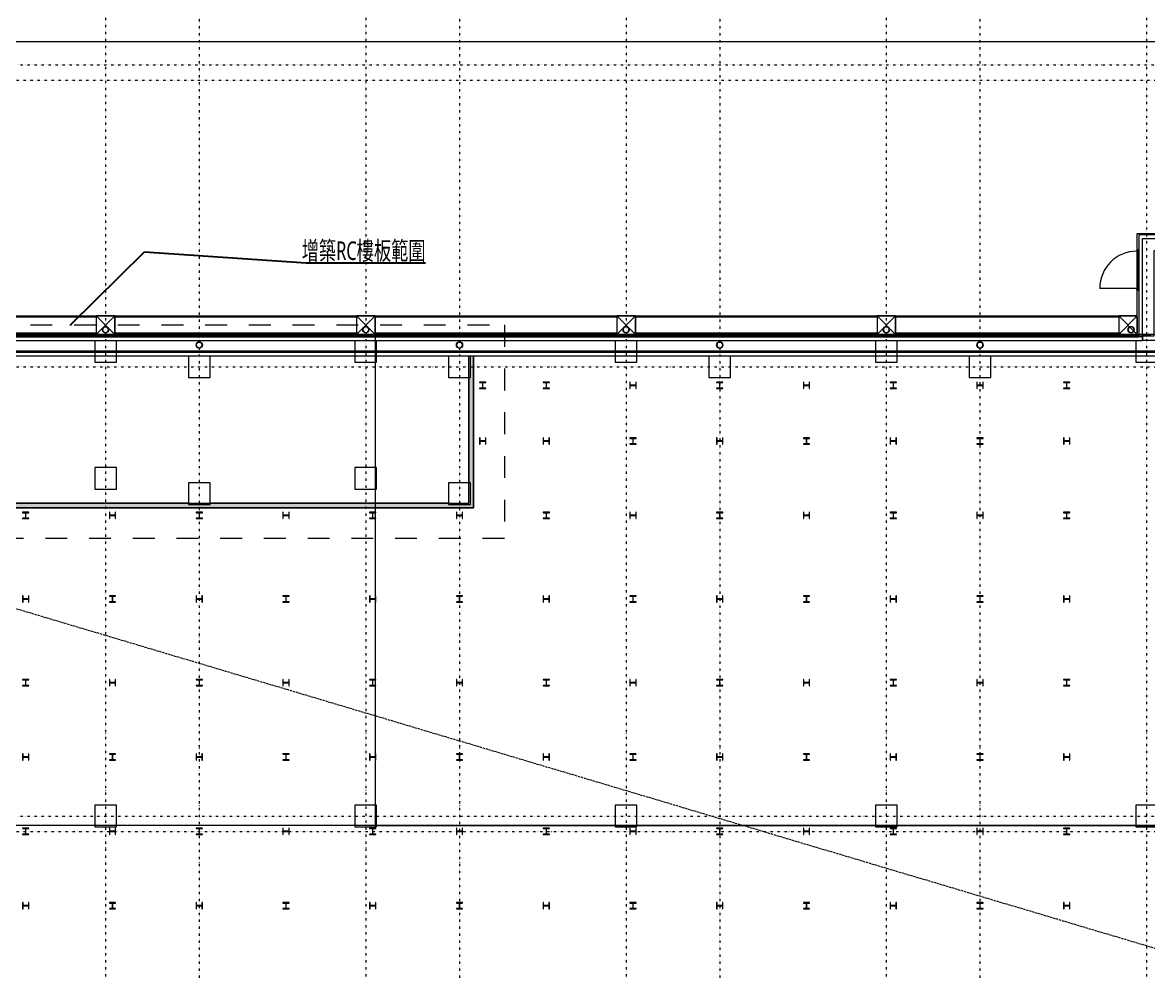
# Model space of a CAD drawing. Extents: x -168053 to 290600, y -560063 to 131745.
# Drawn here: x 29096 to 65438, y 70477 to 101111 of the extents above; entities that cross this region are included whole.
import ezdxf

# ---------------------------------------------------------------- set-up
doc = ezdxf.new("R2010")
doc.units = 0
doc.header["$LTSCALE"] = 250
for name, pattern in [('H12PL1$0$HIDDEN', [0.4, 0.3, -0.1]), ('H12PL1$0$JJP_三點線', [0.9, 0.3, -0.15, 0, -0.15, 0, -0.15, 0, -0.15]), ('H12PL25$0$JJP_三點線', [0.9, 0.3, -0.15, 0, -0.15, 0, -0.15, 0, -0.15]), ('H12PL25$0$TAI_虛線', [5.644, 2.822, -2.822])]:
    doc.linetypes.add(name, pattern=pattern)
for name, color, linetype in [('H12PL1$0$A-OBJE-2D', 252, 'Continuous'), ('H12PL1$0$A-OBJE-MEP', 252, 'Continuous'), ('H12PL1$0$A-WALL-EX', 252, 'Continuous'), ('H12PL1$0$A-WALL-IN', 252, 'Continuous'), ('H12PL1$0$L10_14_DRAN', 252, 'Continuous'), ('H12PL1$0$L10_14_KABE1', 252, 'Continuous'), ('H12PL1$0$L10_14_KABE3', 252, 'Continuous'), ('H12PL1$0$L10_14_SIAGE1', 252, 'Continuous'), ('H12PL1$0$L10_14_SITE', 252, 'Continuous'), ('H12PL1$0$L10_14_SUGATA3', 252, 'Continuous'), ('H12PL1$0$L10_14_TATEGU1', 252, 'Continuous'), ('H12PL1$0$L10_14_TATEGU3', 252, 'Continuous'), ('H12PL1$0$S-COL', 252, 'Continuous'), ('H12PL1$0$S-FNDN', 252, 'Continuous'), ('H12PL1$0$S-GRID', 252, 'Continuous'), ('H12PL1$0$S-SLAB-SHOW', 252, 'Continuous'), ('H12PL25$0$A-OBJE-MEP', 252, 'Continuous'), ('H12PL25$0$A-TEXT-修改說明.200K', 252, 'Continuous'), ('H12PL25$0$A-WALL-EX', 252, 'Continuous'), ('H12PL25$0$A-WALL-IN', 252, 'Continuous'), ('H12PL25$0$Hattch', 252, 'Continuous'), ('H12PL25$0$S-COL', 252, 'Continuous'), ('H12PL25$0$S-GRID', 252, 'Continuous')]:
    doc.layers.add(name, color=color, linetype=linetype)
doc.styles.add('H12PL25$0$dim-txt', font='isocp.shx', dxfattribs={"width": 0.7, "bigfont": 'chineset.shx'})
doc.styles.add('H12PL25$0$Standard', font='', dxfattribs={"width": 0.8})
doc.styles.get('H12PL25$0$Standard').set_extended_font_data('Microsoft JhengHei')
doc.dimstyles.new('H12PL25$0$ARCH-dim-200MM', dxfattribs={"dimscale": 200, "dimtxt": 0.3, "dimasz": 0.1, "dimexe": 0.1, "dimexo": 0.1, "dimgap": 0.05, "dimtad": 1, "dimdec": 0, "dimlfac": 10, "dimrnd": 0.5, "dimdsep": 46, "dimtxsty": 'H12PL25$0$dim-txt', "dimblk": 'H12PL25$0$_Dot', "dimcen": 2, "dimclrd": 256, "dimclre": 256, "dimclrt": 256, "dimadec": 0, "dimazin": 0, "dimtfac": 1, "dimtix": 1, "dimtmove": 2, "dimatfit": 3, "dimldrblk": 'H12PL25$0$_OBLIQUE', "dimfxl": 1, "dimtvp": 1, "dimtolj": 1, "dimarcsym": 0})

# ---------------------------------------------------------------- blocks, each defined once
blk = doc.blocks.new('H12PL25$0$_Dot')
blk = doc.blocks.new('H12PL25$0$_OBLIQUE')
at = {"color": 0, "linetype": 'ByBlock', "lineweight": -2}
blk.add_line((-0.5, -0.5), (0.5, 0.5), dxfattribs=at)
blk = doc.blocks.new('H12PL1')
at = {"layer": 'H12PL1$0$A-OBJE-2D', "linetype": 'H12PL1$0$HIDDEN', "lineweight": 0}
blk.add_line((17650, 85950), (243150, 18700), dxfattribs=at)
at = {"layer": 'H12PL1$0$A-OBJE-MEP', "lineweight": 0, "flags": 128}
for points in [[(34895, 90700, 1), (34705, 90700, 1)], [(43295, 90700, 1), (43105, 90700, 1)], [(51695, 90700, 1), (51505, 90700, 1)], [(60095, 90700, 1), (59905, 90700, 1)], [(67995, 90700, 1), (67805, 90700, 1)]]:
    blk.add_lwpolyline(points, format="xyb", close=True, dxfattribs=at)
at = {"layer": 'H12PL1$0$A-OBJE-MEP', "lineweight": 0}
for centre in [(34800, 90700), (43200, 90700), (51600, 90700), (60000, 90700), (67900, 90700)]:
    blk.add_circle(centre, 100, dxfattribs=at)
at = {"layer": 'H12PL1$0$A-WALL-EX', "lineweight": 0}
for p, q in [((18000, 90465), (68150, 90465)), ((68270, 90465), (68150, 90465)), ((68270, 90465), (68150, 90465)), ((68150, 90350), (68270, 90350)), ((68150, 90350), (68270, 90350)), ((68270, 90350), (68270, 90465))]:
    blk.add_line(p, q, dxfattribs=at)
at = {"layer": 'H12PL1$0$A-WALL-EX', "lineweight": 0, "flags": 128}
for points in [[(68150, 93760), (68150, 93640)], [(77050, 93760), (68150, 93760)], [(68150, 93640), (68150, 90465)], [(68270, 90350), (68270, 93640)], [(68270, 93640), (76930, 93640)], [(18000, 90500), (68150, 90500)], [(18000, 90500), (68150, 90500)], [(18000, 90500), (68150, 90500)], [(18000, 90500), (68150, 90500)], [(18000, 90500), (68150, 90500)], [(18000, 90500), (68150, 90500)], [(18000, 90500), (68150, 90500)], [(68150, 90500), (18000, 90500)], [(68150, 90500), (68150, 90465)], [(17965, 90350), (68150, 90350)], [(68150, 90350), (68270, 90350)]]:
    blk.add_lwpolyline(points, dxfattribs=at)
at = {"layer": 'H12PL1$0$A-WALL-IN', "lineweight": 0, "flags": 128}
for points in [[(68537.5, 90500), (68270, 90500)], [(68270, 90500), (68270, 90350)]]:
    blk.add_lwpolyline(points, dxfattribs=at)
at = {"layer": 'H12PL1$0$L10_14_DRAN', "lineweight": 0}
for centre in [(34800, 90700), (43200, 90700), (51600, 90700), (60000, 90700), (67900, 90700)]:
    blk.add_circle(centre, 100, dxfattribs=at)
at = {"layer": 'H12PL1$0$L10_14_KABE1', "lineweight": 0}
for p, q in [((68100, 93810), (77100, 93810)), ((68100, 93290), (68100, 93810)), ((68100, 93290), (68150, 93290)), ((68100, 91980), (68150, 91980)), ((68100, 90550), (68100, 91980)), ((68100, 90550), (18050, 90550))]:
    blk.add_line(p, q, dxfattribs=at)
at = {"layer": 'H12PL1$0$L10_14_KABE3', "lineweight": 0}
blk.add_line((68100, 90550), (68100, 90500), dxfattribs=at)
at = {"layer": 'H12PL1$0$L10_14_SIAGE1', "lineweight": 0}
for p, q in [((68100, 93290), (68100, 93275)), ((68100, 91980), (68100, 91995))]:
    blk.add_line(p, q, dxfattribs=at)
at = {"layer": 'H12PL1$0$L10_14_SITE', "lineweight": 0}
blk.add_line((25250, 100000), (193700, 100000), dxfattribs=at)
at = {"layer": 'H12PL1$0$L10_14_SUGATA3', "lineweight": 0}
for p, q in [((18050, 91150), (68100, 91150)), ((34500, 91100), (26700, 91100)), ((34500, 91150), (35100, 90550)), ((34500, 90550), (35100, 91150)), ((35100, 91100), (35100, 90600)), ((42900, 91100), (35100, 91100)), ((42900, 91150), (43500, 90550)), ((42900, 90550), (43500, 91150)), ((43500, 91100), (43500, 90600)), ((51300, 91100), (43500, 91100)), ((51300, 91150), (51900, 90550)), ((51300, 90550), (51900, 91150)), ((51900, 91100), (51900, 90600)), ((59700, 91100), (51900, 91100)), ((59700, 91150), (60300, 90550)), ((59700, 90550), (60300, 91150)), ((67500, 91100), (60300, 91100)), ((60300, 91100), (60300, 90600)), ((67500, 91150), (68100, 90550)), ((67500, 90550), (68100, 91150)), ((68100, 91100), (68100, 90600)), ((26700, 90600), (34500, 90600)), ((35100, 90600), (42900, 90600)), ((43500, 90600), (51300, 90600)), ((51900, 90600), (59700, 90600)), ((60300, 90600), (67500, 90600))]:
    blk.add_line(p, q, dxfattribs=at)
at = {"layer": 'H12PL1$0$L10_14_SUGATA3', "lineweight": 0, "flags": 128}
for points in [[(34500, 90550), (35100, 90550), (35100, 91150), (34500, 91150)], [(42900, 90550), (43500, 90550), (43500, 91150), (42900, 91150)], [(51300, 90550), (51900, 90550), (51900, 91150), (51300, 91150)], [(59700, 90550), (60300, 90550), (60300, 91150), (59700, 91150)], [(67500, 90550), (68100, 90550), (68100, 91150), (67500, 91150)]]:
    blk.add_lwpolyline(points, close=True, dxfattribs=at)
at = {"layer": 'H12PL1$0$L10_14_TATEGU1', "lineweight": 0, "flags": 128}
for points in [[(68110, 93275), (68090, 93275), (68090, 93250), (68135, 93250), (68135, 93235), (68150, 93235)], [(68110, 91995), (68090, 91995), (68090, 92020), (68135, 92020), (68135, 92035), (68150, 92035)]]:
    blk.add_lwpolyline(points, dxfattribs=at)
at = {"layer": 'H12PL1$0$L10_14_TATEGU3', "lineweight": 0}
for p, q in [((68150, 92635), (68113, 92635)), ((68090, 92035), (66890, 92035))]:
    blk.add_line(p, q, dxfattribs=at)
at = {"layer": 'H12PL1$0$L10_14_TATEGU3', "lineweight": 0, "flags": 128}
blk.add_lwpolyline([(68090, 93245), (68090, 92025), (68130, 92025), (68130, 93245)], close=True, dxfattribs=at)
at = {"layer": 'H12PL1$0$L10_14_TATEGU3', "lineweight": 0}
blk.add_arc((68090, 92035), 1200, 90, 180, dxfattribs=at)
at = {"layer": 'H12PL1$0$S-COL', "lineweight": 0, "flags": 128}
for points in [[(34450, 90350), (34450, 89650), (35150, 89650), (35150, 90350)], [(42850, 90350), (42850, 89650), (43550, 89650), (43550, 90350)], [(51250, 90350), (51250, 89650), (51950, 89650), (51950, 90350)], [(59650, 90350), (59650, 89650), (60350, 89650), (60350, 90350)], [(68050, 90350), (68050, 89650), (68750, 89650), (68750, 90350), (68270, 90350)]]:
    blk.add_lwpolyline(points, dxfattribs=at)
for points in [[(34450, 85550), (35150, 85550), (35150, 86250), (34450, 86250)], [(42850, 85550), (43550, 85550), (43550, 86250), (42850, 86250)], [(34450, 74650), (35150, 74650), (35150, 75350), (34450, 75350)], [(42850, 74650), (43550, 74650), (43550, 75350), (42850, 75350)], [(51250, 74650), (51950, 74650), (51950, 75350), (51250, 75350)], [(59650, 74650), (60350, 74650), (60350, 75350), (59650, 75350)], [(68050, 74650), (68750, 74650), (68750, 75350), (68050, 75350)]]:
    blk.add_lwpolyline(points, close=True, dxfattribs=at)
at = {"layer": 'H12PL1$0$S-FNDN', "lineweight": 0, "flags": 128}
for points in [[(119350, 90550), (43500, 90550), (43500, 74700), (93300, 74700), (93300, -550), (119350, -550), (119350, 45300), (110700, 45300), (110700, 50030), (119350, 50030)], [(43500, 74700), (18300, 74700), (18300, 15000), (18125, 15000), (18125, -550), (93300, -550), (93300, 74700)]]:
    blk.add_lwpolyline(points, close=True, dxfattribs=at)
at = {"layer": 'H12PL1$0$S-GRID', "linetype": 'H12PL1$0$JJP_三點線', "lineweight": 0}
for p, q in [((34800, 128250), (34800, -28000)), ((43200, 128250), (43200, -28000)), ((51600, 128250), (51600, -28000)), ((60000, 128250), (60000, -28000)), ((68400, 128250), (68400, -28000)), ((-29000, 99250), (289600, 99250)), ((-29000, 90000), (289600, 90000)), ((-29000, 75000), (289600, 75000))]:
    blk.add_line(p, q, dxfattribs=at)
at = {"layer": 'H12PL1$0$S-SLAB-SHOW', "lineweight": 0, "flags": 128}
blk.add_lwpolyline([(74060, 93259.5), (74060, 91980), (74160, 91980), (74160, 91780), (73800, 91780), (73800, 90500), (77050, 90500), (77050, 93760), (68150, 93760), (68150, 90500), (68650.5, 90500), (68650.5, 93259.5)], close=True, dxfattribs=at)
blk = doc.blocks.new('H12PL25')
at = {"layer": 'H12PL25$0$Hattch', "linetype": 'Continuous', "lineweight": 0}
blk.add_hatch(color=256, dxfattribs=at).paths.add_polyline_path([(17650, 85600), (43500, 85600), (43500, 90350), (43650, 90350), (43650, 85450), (17650, 85450)])
at = {"layer": 'H12PL25$0$A-OBJE-MEP', "lineweight": 0, "flags": 128}
for points in [[(34895, 90700, 1), (34705, 90700, 1)], [(43295, 90700, 1), (43105, 90700, 1)], [(51695, 90700, 1), (51505, 90700, 1)], [(60095, 90700, 1), (59905, 90700, 1)]]:
    blk.add_lwpolyline(points, format="xyb", close=True, dxfattribs=at)
at = {"layer": 'H12PL25$0$A-OBJE-MEP', "lineweight": 0}
for centre in [(34800, 90700), (43200, 90700), (51600, 90700), (60000, 90700)]:
    blk.add_circle(centre, 100, dxfattribs=at)
at = {"layer": 'H12PL25$0$A-TEXT-修改說明.200K', "linetype": 'H12PL25$0$TAI_虛線', "lineweight": 0}
blk.add_lwpolyline([(44650, 84450), (16650, 84450), (16650, 91350), (44650, 91350)], close=True, dxfattribs=at)
at = {"layer": 'H12PL25$0$A-WALL-EX', "lineweight": 0}
blk.add_line((18000, 90465), (68150, 90465), dxfattribs=at)
at = {"layer": 'H12PL25$0$A-WALL-EX', "lineweight": 0, "flags": 128}
for points in [[(18000, 90500), (68150, 90500)], [(18000, 90500), (68150, 90500)], [(18000, 90500), (68150, 90500)], [(68150, 90500), (18000, 90500)], [(17965, 90350), (68150, 90350)]]:
    blk.add_lwpolyline(points, dxfattribs=at)
at = {"layer": 'H12PL25$0$A-WALL-IN', "lineweight": 0, "flags": 128}
for points in [[(43500, 90350), (43650, 90350)], [(43650, 85600), (43650, 90350)], [(43500, 89650), (43500, 86250)], [(17650, 85450), (43650, 85450)], [(34450, 85600), (26750, 85600)], [(42850, 85600), (35150, 85600)], [(43650, 85450), (43650, 85600)]]:
    blk.add_lwpolyline(points, dxfattribs=at)
at = {"layer": 'H12PL25$0$Hattch', "lineweight": 0, "flags": 128}
blk.add_lwpolyline([(17650, 85600), (43500, 85600), (43500, 90350), (43650, 90350), (43650, 85450), (17650, 85450)], close=True, dxfattribs=at)
at = {"layer": 'H12PL25$0$S-COL', "lineweight": 0, "flags": 128}
for points in [[(34450, 90350), (34450, 89650), (35150, 89650), (35150, 90350)], [(42850, 90350), (42850, 89650), (43550, 89650), (43550, 90350)], [(51250, 90350), (51250, 89650), (51950, 89650), (51950, 90350)], [(59650, 90350), (59650, 89650), (60350, 89650), (60350, 90350)]]:
    blk.add_lwpolyline(points, dxfattribs=at)
for points in [[(44050, 89299.5), (44050, 89311.5), (43967, 89311.5, -0.41421356), (43954, 89324.5), (43954, 89474.5, -0.41421356), (43967, 89487.5), (44050, 89487.5), (44050, 89499.5), (43850, 89499.5), (43850, 89487.5), (43933, 89487.5, -0.41421356), (43946, 89474.5), (43946, 89324.5, -0.41421356), (43933, 89311.5), (43850, 89311.5), (43850, 89299.5)], [(46100, 89299.5), (46100, 89311.5), (46017, 89311.5, -0.41421356), (46004, 89324.5), (46004, 89474.5, -0.41421356), (46017, 89487.5), (46100, 89487.5), (46100, 89499.5), (45900, 89499.5), (45900, 89487.5), (45983, 89487.5, -0.41421356), (45996, 89474.5), (45996, 89324.5, -0.41421356), (45983, 89311.5), (45900, 89311.5), (45900, 89299.5)], [(48900, 89500), (48888, 89500), (48888, 89417, -0.41421356), (48875, 89404), (48725, 89404, -0.41421356), (48712, 89417), (48712, 89500), (48700, 89500), (48700, 89300), (48712, 89300), (48712, 89383, -0.41421356), (48725, 89396), (48875, 89396, -0.41421356), (48888, 89383), (48888, 89300), (48900, 89300)], [(51700, 89299.5), (51700, 89311.5), (51617, 89311.5, -0.41421356), (51604, 89324.5), (51604, 89474.5, -0.41421356), (51617, 89487.5), (51700, 89487.5), (51700, 89499.5), (51500, 89499.5), (51500, 89487.5), (51583, 89487.5, -0.41421356), (51596, 89474.5), (51596, 89324.5, -0.41421356), (51583, 89311.5), (51500, 89311.5), (51500, 89299.5)], [(54500, 89499.5), (54488, 89499.5), (54488, 89416.5, -0.41421356), (54475, 89403.5), (54325, 89403.5, -0.41421356), (54312, 89416.5), (54312, 89499.5), (54300, 89499.5), (54300, 89299.5), (54312, 89299.5), (54312, 89382.5, -0.41421356), (54325, 89395.5), (54475, 89395.5, -0.41421356), (54488, 89382.5), (54488, 89299.5), (54500, 89299.5)], [(57300, 89299.5), (57300, 89311.5), (57217, 89311.5, -0.41421356), (57204, 89324.5), (57204, 89474.5, -0.41421356), (57217, 89487.5), (57300, 89487.5), (57300, 89499.5), (57100, 89499.5), (57100, 89487.5), (57183, 89487.5, -0.41421356), (57196, 89474.5), (57196, 89324.5, -0.41421356), (57183, 89311.5), (57100, 89311.5), (57100, 89299.5)], [(60100, 89499.5), (60088, 89499.5), (60088, 89416.5, -0.41421356), (60075, 89403.5), (59925, 89403.5, -0.41421356), (59912, 89416.5), (59912, 89499.5), (59900, 89499.5), (59900, 89299.5), (59912, 89299.5), (59912, 89382.5, -0.41421356), (59925, 89395.5), (60075, 89395.5, -0.41421356), (60088, 89382.5), (60088, 89299.5), (60100, 89299.5)], [(62900, 89299.5), (62900, 89311.5), (62817, 89311.5, -0.41421356), (62804, 89324.5), (62804, 89474.5, -0.41421356), (62817, 89487.5), (62900, 89487.5), (62900, 89499.5), (62700, 89499.5), (62700, 89487.5), (62783, 89487.5, -0.41421356), (62796, 89474.5), (62796, 89324.5, -0.41421356), (62783, 89311.5), (62700, 89311.5), (62700, 89299.5)], [(44050, 87700), (44038, 87700), (44038, 87617, -0.41421356), (44025, 87604), (43875, 87604, -0.41421356), (43862, 87617), (43862, 87700), (43850, 87700), (43850, 87500), (43862, 87500), (43862, 87583, -0.41421356), (43875, 87596), (44025, 87596, -0.41421356), (44038, 87583), (44038, 87500), (44050, 87500)], [(46100, 87700), (46088, 87700), (46088, 87617, -0.41421356), (46075, 87604), (45925, 87604, -0.41421356), (45912, 87617), (45912, 87700), (45900, 87700), (45900, 87500), (45912, 87500), (45912, 87583, -0.41421356), (45925, 87596), (46075, 87596, -0.41421356), (46088, 87583), (46088, 87500), (46100, 87500)], [(48900, 87500), (48900, 87512), (48817, 87512, -0.41421356), (48804, 87525), (48804, 87675, -0.41421356), (48817, 87688), (48900, 87688), (48900, 87700), (48700, 87700), (48700, 87688), (48783, 87688, -0.41421356), (48796, 87675), (48796, 87525, -0.41421356), (48783, 87512), (48700, 87512), (48700, 87500)], [(51700, 87700), (51688, 87700), (51688, 87617, -0.41421356), (51675, 87604), (51525, 87604, -0.41421356), (51512, 87617), (51512, 87700), (51500, 87700), (51500, 87500), (51512, 87500), (51512, 87583, -0.41421356), (51525, 87596), (51675, 87596, -0.41421356), (51688, 87583), (51688, 87500), (51700, 87500)], [(54500, 87500), (54500, 87512), (54417, 87512, -0.41421356), (54404, 87525), (54404, 87675, -0.41421356), (54417, 87688), (54500, 87688), (54500, 87700), (54300, 87700), (54300, 87688), (54383, 87688, -0.41421356), (54396, 87675), (54396, 87525, -0.41421356), (54383, 87512), (54300, 87512), (54300, 87500)], [(57300, 87700), (57288, 87700), (57288, 87617, -0.41421356), (57275, 87604), (57125, 87604, -0.41421356), (57112, 87617), (57112, 87700), (57100, 87700), (57100, 87500), (57112, 87500), (57112, 87583, -0.41421356), (57125, 87596), (57275, 87596, -0.41421356), (57288, 87583), (57288, 87500), (57300, 87500)], [(60100, 87500), (60100, 87512), (60017, 87512, -0.41421356), (60004, 87525), (60004, 87675, -0.41421356), (60017, 87688), (60100, 87688), (60100, 87700), (59900, 87700), (59900, 87688), (59983, 87688, -0.41421356), (59996, 87675), (59996, 87525, -0.41421356), (59983, 87512), (59900, 87512), (59900, 87500)], [(62900, 87700), (62888, 87700), (62888, 87617, -0.41421356), (62875, 87604), (62725, 87604, -0.41421356), (62712, 87617), (62712, 87700), (62700, 87700), (62700, 87500), (62712, 87500), (62712, 87583, -0.41421356), (62725, 87596), (62875, 87596, -0.41421356), (62888, 87583), (62888, 87500), (62900, 87500)], [(29300, 85100), (29300, 85112), (29217, 85112, -0.41421356), (29204, 85125), (29204, 85275, -0.41421356), (29217, 85288), (29300, 85288), (29300, 85300), (29100, 85300), (29100, 85288), (29183, 85288, -0.41421356), (29196, 85275), (29196, 85125, -0.41421356), (29183, 85112), (29100, 85112), (29100, 85100)], [(32100, 85300), (32088, 85300), (32088, 85217, -0.41421356), (32075, 85204), (31925, 85204, -0.41421356), (31912, 85217), (31912, 85300), (31900, 85300), (31900, 85100), (31912, 85100), (31912, 85183, -0.41421356), (31925, 85196), (32075, 85196, -0.41421356), (32088, 85183), (32088, 85100), (32100, 85100)], [(34900, 85100), (34900, 85112), (34817, 85112, -0.41421356), (34804, 85125), (34804, 85275, -0.41421356), (34817, 85288), (34900, 85288), (34900, 85300), (34700, 85300), (34700, 85288), (34783, 85288, -0.41421356), (34796, 85275), (34796, 85125, -0.41421356), (34783, 85112), (34700, 85112), (34700, 85100)], [(37700, 85300), (37688, 85300), (37688, 85217, -0.41421356), (37675, 85204), (37525, 85204, -0.41421356), (37512, 85217), (37512, 85300), (37500, 85300), (37500, 85100), (37512, 85100), (37512, 85183, -0.41421356), (37525, 85196), (37675, 85196, -0.41421356), (37688, 85183), (37688, 85100), (37700, 85100)], [(40500, 85100), (40500, 85112), (40417, 85112, -0.41421356), (40404, 85125), (40404, 85275, -0.41421356), (40417, 85288), (40500, 85288), (40500, 85300), (40300, 85300), (40300, 85288), (40383, 85288, -0.41421356), (40396, 85275), (40396, 85125, -0.41421356), (40383, 85112), (40300, 85112), (40300, 85100)], [(43300, 85300), (43288, 85300), (43288, 85217, -0.41421356), (43275, 85204), (43125, 85204, -0.41421356), (43112, 85217), (43112, 85300), (43100, 85300), (43100, 85100), (43112, 85100), (43112, 85183, -0.41421356), (43125, 85196), (43275, 85196, -0.41421356), (43288, 85183), (43288, 85100), (43300, 85100)], [(46100, 85100), (46100, 85112), (46017, 85112, -0.41421356), (46004, 85125), (46004, 85275, -0.41421356), (46017, 85288), (46100, 85288), (46100, 85300), (45900, 85300), (45900, 85288), (45983, 85288, -0.41421356), (45996, 85275), (45996, 85125, -0.41421356), (45983, 85112), (45900, 85112), (45900, 85100)], [(48900, 85300), (48888, 85300), (48888, 85217, -0.41421356), (48875, 85204), (48725, 85204, -0.41421356), (48712, 85217), (48712, 85300), (48700, 85300), (48700, 85100), (48712, 85100), (48712, 85183, -0.41421356), (48725, 85196), (48875, 85196, -0.41421356), (48888, 85183), (48888, 85100), (48900, 85100)], [(51700, 85100), (51700, 85112), (51617, 85112, -0.41421356), (51604, 85125), (51604, 85275, -0.41421356), (51617, 85288), (51700, 85288), (51700, 85300), (51500, 85300), (51500, 85288), (51583, 85288, -0.41421356), (51596, 85275), (51596, 85125, -0.41421356), (51583, 85112), (51500, 85112), (51500, 85100)], [(54500, 85300), (54488, 85300), (54488, 85217, -0.41421356), (54475, 85204), (54325, 85204, -0.41421356), (54312, 85217), (54312, 85300), (54300, 85300), (54300, 85100), (54312, 85100), (54312, 85183, -0.41421356), (54325, 85196), (54475, 85196, -0.41421356), (54488, 85183), (54488, 85100), (54500, 85100)], [(57300, 85100), (57300, 85112), (57217, 85112, -0.41421356), (57204, 85125), (57204, 85275, -0.41421356), (57217, 85288), (57300, 85288), (57300, 85300), (57100, 85300), (57100, 85288), (57183, 85288, -0.41421356), (57196, 85275), (57196, 85125, -0.41421356), (57183, 85112), (57100, 85112), (57100, 85100)], [(60100, 85300), (60088, 85300), (60088, 85217, -0.41421356), (60075, 85204), (59925, 85204, -0.41421356), (59912, 85217), (59912, 85300), (59900, 85300), (59900, 85100), (59912, 85100), (59912, 85183, -0.41421356), (59925, 85196), (60075, 85196, -0.41421356), (60088, 85183), (60088, 85100), (60100, 85100)], [(62900, 85100), (62900, 85112), (62817, 85112, -0.41421356), (62804, 85125), (62804, 85275, -0.41421356), (62817, 85288), (62900, 85288), (62900, 85300), (62700, 85300), (62700, 85288), (62783, 85288, -0.41421356), (62796, 85275), (62796, 85125, -0.41421356), (62783, 85112), (62700, 85112), (62700, 85100)], [(29300, 82600), (29288, 82600), (29288, 82517, -0.41421356), (29275, 82504), (29125, 82504, -0.41421356), (29112, 82517), (29112, 82600), (29100, 82600), (29100, 82400), (29112, 82400), (29112, 82483, -0.41421356), (29125, 82496), (29275, 82496, -0.41421356), (29288, 82483), (29288, 82400), (29300, 82400)], [(32100, 82400), (32100, 82412), (32017, 82412, -0.41421356), (32004, 82425), (32004, 82575, -0.41421356), (32017, 82588), (32100, 82588), (32100, 82600), (31900, 82600), (31900, 82588), (31983, 82588, -0.41421356), (31996, 82575), (31996, 82425, -0.41421356), (31983, 82412), (31900, 82412), (31900, 82400)], [(34900, 82600), (34888, 82600), (34888, 82517, -0.41421356), (34875, 82504), (34725, 82504, -0.41421356), (34712, 82517), (34712, 82600), (34700, 82600), (34700, 82400), (34712, 82400), (34712, 82483, -0.41421356), (34725, 82496), (34875, 82496, -0.41421356), (34888, 82483), (34888, 82400), (34900, 82400)], [(37700, 82400), (37700, 82412), (37617, 82412, -0.41421356), (37604, 82425), (37604, 82575, -0.41421356), (37617, 82588), (37700, 82588), (37700, 82600), (37500, 82600), (37500, 82588), (37583, 82588, -0.41421356), (37596, 82575), (37596, 82425, -0.41421356), (37583, 82412), (37500, 82412), (37500, 82400)], [(40500, 82600), (40488, 82600), (40488, 82517, -0.41421356), (40475, 82504), (40325, 82504, -0.41421356), (40312, 82517), (40312, 82600), (40300, 82600), (40300, 82400), (40312, 82400), (40312, 82483, -0.41421356), (40325, 82496), (40475, 82496, -0.41421356), (40488, 82483), (40488, 82400), (40500, 82400)], [(43300, 82400), (43300, 82412), (43217, 82412, -0.41421356), (43204, 82425), (43204, 82575, -0.41421356), (43217, 82588), (43300, 82588), (43300, 82600), (43100, 82600), (43100, 82588), (43183, 82588, -0.41421356), (43196, 82575), (43196, 82425, -0.41421356), (43183, 82412), (43100, 82412), (43100, 82400)], [(46100, 82600), (46088, 82600), (46088, 82517, -0.41421356), (46075, 82504), (45925, 82504, -0.41421356), (45912, 82517), (45912, 82600), (45900, 82600), (45900, 82400), (45912, 82400), (45912, 82483, -0.41421356), (45925, 82496), (46075, 82496, -0.41421356), (46088, 82483), (46088, 82400), (46100, 82400)], [(48900, 82400), (48900, 82412), (48817, 82412, -0.41421356), (48804, 82425), (48804, 82575, -0.41421356), (48817, 82588), (48900, 82588), (48900, 82600), (48700, 82600), (48700, 82588), (48783, 82588, -0.41421356), (48796, 82575), (48796, 82425, -0.41421356), (48783, 82412), (48700, 82412), (48700, 82400)], [(51700, 82600), (51688, 82600), (51688, 82517, -0.41421356), (51675, 82504), (51525, 82504, -0.41421356), (51512, 82517), (51512, 82600), (51500, 82600), (51500, 82400), (51512, 82400), (51512, 82483, -0.41421356), (51525, 82496), (51675, 82496, -0.41421356), (51688, 82483), (51688, 82400), (51700, 82400)], [(54500, 82400), (54500, 82412), (54417, 82412, -0.41421356), (54404, 82425), (54404, 82575, -0.41421356), (54417, 82588), (54500, 82588), (54500, 82600), (54300, 82600), (54300, 82588), (54383, 82588, -0.41421356), (54396, 82575), (54396, 82425, -0.41421356), (54383, 82412), (54300, 82412), (54300, 82400)], [(57300, 82600), (57288, 82600), (57288, 82517, -0.41421356), (57275, 82504), (57125, 82504, -0.41421356), (57112, 82517), (57112, 82600), (57100, 82600), (57100, 82400), (57112, 82400), (57112, 82483, -0.41421356), (57125, 82496), (57275, 82496, -0.41421356), (57288, 82483), (57288, 82400), (57300, 82400)], [(60100, 82400), (60100, 82412), (60017, 82412, -0.41421356), (60004, 82425), (60004, 82575, -0.41421356), (60017, 82588), (60100, 82588), (60100, 82600), (59900, 82600), (59900, 82588), (59983, 82588, -0.41421356), (59996, 82575), (59996, 82425, -0.41421356), (59983, 82412), (59900, 82412), (59900, 82400)], [(62900, 82600), (62888, 82600), (62888, 82517, -0.41421356), (62875, 82504), (62725, 82504, -0.41421356), (62712, 82517), (62712, 82600), (62700, 82600), (62700, 82400), (62712, 82400), (62712, 82483, -0.41421356), (62725, 82496), (62875, 82496, -0.41421356), (62888, 82483), (62888, 82400), (62900, 82400)], [(29300, 79700), (29300, 79712), (29217, 79712, -0.41421356), (29204, 79725), (29204, 79875, -0.41421356), (29217, 79888), (29300, 79888), (29300, 79900), (29100, 79900), (29100, 79888), (29183, 79888, -0.41421356), (29196, 79875), (29196, 79725, -0.41421356), (29183, 79712), (29100, 79712), (29100, 79700)], [(32100, 79900), (32088, 79900), (32088, 79817, -0.41421356), (32075, 79804), (31925, 79804, -0.41421356), (31912, 79817), (31912, 79900), (31900, 79900), (31900, 79700), (31912, 79700), (31912, 79783, -0.41421356), (31925, 79796), (32075, 79796, -0.41421356), (32088, 79783), (32088, 79700), (32100, 79700)], [(34900, 79700), (34900, 79712), (34817, 79712, -0.41421356), (34804, 79725), (34804, 79875, -0.41421356), (34817, 79888), (34900, 79888), (34900, 79900), (34700, 79900), (34700, 79888), (34783, 79888, -0.41421356), (34796, 79875), (34796, 79725, -0.41421356), (34783, 79712), (34700, 79712), (34700, 79700)], [(37700, 79900), (37688, 79900), (37688, 79817, -0.41421356), (37675, 79804), (37525, 79804, -0.41421356), (37512, 79817), (37512, 79900), (37500, 79900), (37500, 79700), (37512, 79700), (37512, 79783, -0.41421356), (37525, 79796), (37675, 79796, -0.41421356), (37688, 79783), (37688, 79700), (37700, 79700)], [(40500, 79700), (40500, 79712), (40417, 79712, -0.41421356), (40404, 79725), (40404, 79875, -0.41421356), (40417, 79888), (40500, 79888), (40500, 79900), (40300, 79900), (40300, 79888), (40383, 79888, -0.41421356), (40396, 79875), (40396, 79725, -0.41421356), (40383, 79712), (40300, 79712), (40300, 79700)], [(43300, 79900), (43288, 79900), (43288, 79817, -0.41421356), (43275, 79804), (43125, 79804, -0.41421356), (43112, 79817), (43112, 79900), (43100, 79900), (43100, 79700), (43112, 79700), (43112, 79783, -0.41421356), (43125, 79796), (43275, 79796, -0.41421356), (43288, 79783), (43288, 79700), (43300, 79700)], [(46100, 79700), (46100, 79712), (46017, 79712, -0.41421356), (46004, 79725), (46004, 79875, -0.41421356), (46017, 79888), (46100, 79888), (46100, 79900), (45900, 79900), (45900, 79888), (45983, 79888, -0.41421356), (45996, 79875), (45996, 79725, -0.41421356), (45983, 79712), (45900, 79712), (45900, 79700)], [(48900, 79900), (48888, 79900), (48888, 79817, -0.41421356), (48875, 79804), (48725, 79804, -0.41421356), (48712, 79817), (48712, 79900), (48700, 79900), (48700, 79700), (48712, 79700), (48712, 79783, -0.41421356), (48725, 79796), (48875, 79796, -0.41421356), (48888, 79783), (48888, 79700), (48900, 79700)], [(51700, 79700), (51700, 79712), (51617, 79712, -0.41421356), (51604, 79725), (51604, 79875, -0.41421356), (51617, 79888), (51700, 79888), (51700, 79900), (51500, 79900), (51500, 79888), (51583, 79888, -0.41421356), (51596, 79875), (51596, 79725, -0.41421356), (51583, 79712), (51500, 79712), (51500, 79700)], [(54500, 79900), (54488, 79900), (54488, 79817, -0.41421356), (54475, 79804), (54325, 79804, -0.41421356), (54312, 79817), (54312, 79900), (54300, 79900), (54300, 79700), (54312, 79700), (54312, 79783, -0.41421356), (54325, 79796), (54475, 79796, -0.41421356), (54488, 79783), (54488, 79700), (54500, 79700)], [(57300, 79700), (57300, 79712), (57217, 79712, -0.41421356), (57204, 79725), (57204, 79875, -0.41421356), (57217, 79888), (57300, 79888), (57300, 79900), (57100, 79900), (57100, 79888), (57183, 79888, -0.41421356), (57196, 79875), (57196, 79725, -0.41421356), (57183, 79712), (57100, 79712), (57100, 79700)], [(60100, 79900), (60088, 79900), (60088, 79817, -0.41421356), (60075, 79804), (59925, 79804, -0.41421356), (59912, 79817), (59912, 79900), (59900, 79900), (59900, 79700), (59912, 79700), (59912, 79783, -0.41421356), (59925, 79796), (60075, 79796, -0.41421356), (60088, 79783), (60088, 79700), (60100, 79700)], [(62900, 79700), (62900, 79712), (62817, 79712, -0.41421356), (62804, 79725), (62804, 79875, -0.41421356), (62817, 79888), (62900, 79888), (62900, 79900), (62700, 79900), (62700, 79888), (62783, 79888, -0.41421356), (62796, 79875), (62796, 79725, -0.41421356), (62783, 79712), (62700, 79712), (62700, 79700)], [(29300, 77500), (29288, 77500), (29288, 77417, -0.41421356), (29275, 77404), (29125, 77404, -0.41421356), (29112, 77417), (29112, 77500), (29100, 77500), (29100, 77300), (29112, 77300), (29112, 77383, -0.41421356), (29125, 77396), (29275, 77396, -0.41421356), (29288, 77383), (29288, 77300), (29300, 77300)], [(32100, 77300), (32100, 77312), (32017, 77312, -0.41421356), (32004, 77325), (32004, 77475, -0.41421356), (32017, 77488), (32100, 77488), (32100, 77500), (31900, 77500), (31900, 77488), (31983, 77488, -0.41421356), (31996, 77475), (31996, 77325, -0.41421356), (31983, 77312), (31900, 77312), (31900, 77300)], [(34900, 77500), (34888, 77500), (34888, 77417, -0.41421356), (34875, 77404), (34725, 77404, -0.41421356), (34712, 77417), (34712, 77500), (34700, 77500), (34700, 77300), (34712, 77300), (34712, 77383, -0.41421356), (34725, 77396), (34875, 77396, -0.41421356), (34888, 77383), (34888, 77300), (34900, 77300)], [(37700, 77300), (37700, 77312), (37617, 77312, -0.41421356), (37604, 77325), (37604, 77475, -0.41421356), (37617, 77488), (37700, 77488), (37700, 77500), (37500, 77500), (37500, 77488), (37583, 77488, -0.41421356), (37596, 77475), (37596, 77325, -0.41421356), (37583, 77312), (37500, 77312), (37500, 77300)], [(40500, 77500), (40488, 77500), (40488, 77417, -0.41421356), (40475, 77404), (40325, 77404, -0.41421356), (40312, 77417), (40312, 77500), (40300, 77500), (40300, 77300), (40312, 77300), (40312, 77383, -0.41421356), (40325, 77396), (40475, 77396, -0.41421356), (40488, 77383), (40488, 77300), (40500, 77300)], [(43300, 77300), (43300, 77312), (43217, 77312, -0.41421356), (43204, 77325), (43204, 77475, -0.41421356), (43217, 77488), (43300, 77488), (43300, 77500), (43100, 77500), (43100, 77488), (43183, 77488, -0.41421356), (43196, 77475), (43196, 77325, -0.41421356), (43183, 77312), (43100, 77312), (43100, 77300)], [(46100, 77500), (46088, 77500), (46088, 77417, -0.41421356), (46075, 77404), (45925, 77404, -0.41421356), (45912, 77417), (45912, 77500), (45900, 77500), (45900, 77300), (45912, 77300), (45912, 77383, -0.41421356), (45925, 77396), (46075, 77396, -0.41421356), (46088, 77383), (46088, 77300), (46100, 77300)], [(48900, 77300), (48900, 77312), (48817, 77312, -0.41421356), (48804, 77325), (48804, 77475, -0.41421356), (48817, 77488), (48900, 77488), (48900, 77500), (48700, 77500), (48700, 77488), (48783, 77488, -0.41421356), (48796, 77475), (48796, 77325, -0.41421356), (48783, 77312), (48700, 77312), (48700, 77300)], [(51700, 77500), (51688, 77500), (51688, 77417, -0.41421356), (51675, 77404), (51525, 77404, -0.41421356), (51512, 77417), (51512, 77500), (51500, 77500), (51500, 77300), (51512, 77300), (51512, 77383, -0.41421356), (51525, 77396), (51675, 77396, -0.41421356), (51688, 77383), (51688, 77300), (51700, 77300)], [(54500, 77300), (54500, 77312), (54417, 77312, -0.41421356), (54404, 77325), (54404, 77475, -0.41421356), (54417, 77488), (54500, 77488), (54500, 77500), (54300, 77500), (54300, 77488), (54383, 77488, -0.41421356), (54396, 77475), (54396, 77325, -0.41421356), (54383, 77312), (54300, 77312), (54300, 77300)], [(57300, 77500), (57288, 77500), (57288, 77417, -0.41421356), (57275, 77404), (57125, 77404, -0.41421356), (57112, 77417), (57112, 77500), (57100, 77500), (57100, 77300), (57112, 77300), (57112, 77383, -0.41421356), (57125, 77396), (57275, 77396, -0.41421356), (57288, 77383), (57288, 77300), (57300, 77300)], [(60100, 77300), (60100, 77312), (60017, 77312, -0.41421356), (60004, 77325), (60004, 77475, -0.41421356), (60017, 77488), (60100, 77488), (60100, 77500), (59900, 77500), (59900, 77488), (59983, 77488, -0.41421356), (59996, 77475), (59996, 77325, -0.41421356), (59983, 77312), (59900, 77312), (59900, 77300)], [(62900, 77500), (62888, 77500), (62888, 77417, -0.41421356), (62875, 77404), (62725, 77404, -0.41421356), (62712, 77417), (62712, 77500), (62700, 77500), (62700, 77300), (62712, 77300), (62712, 77383, -0.41421356), (62725, 77396), (62875, 77396, -0.41421356), (62888, 77383), (62888, 77300), (62900, 77300)], [(29300, 74900), (29300, 74912), (29217, 74912, -0.41421356), (29204, 74925), (29204, 75075, -0.41421356), (29217, 75088), (29300, 75088), (29300, 75100), (29100, 75100), (29100, 75088), (29183, 75088, -0.41421356), (29196, 75075), (29196, 74925, -0.41421356), (29183, 74912), (29100, 74912), (29100, 74900)], [(32100, 75100), (32088, 75100), (32088, 75017, -0.41421356), (32075, 75004), (31925, 75004, -0.41421356), (31912, 75017), (31912, 75100), (31900, 75100), (31900, 74900), (31912, 74900), (31912, 74983, -0.41421356), (31925, 74996), (32075, 74996, -0.41421356), (32088, 74983), (32088, 74900), (32100, 74900)], [(34900, 74900), (34900, 74912), (34817, 74912, -0.41421356), (34804, 74925), (34804, 75075, -0.41421356), (34817, 75088), (34900, 75088), (34900, 75100), (34700, 75100), (34700, 75088), (34783, 75088, -0.41421356), (34796, 75075), (34796, 74925, -0.41421356), (34783, 74912), (34700, 74912), (34700, 74900)], [(37700, 75100), (37688, 75100), (37688, 75017, -0.41421356), (37675, 75004), (37525, 75004, -0.41421356), (37512, 75017), (37512, 75100), (37500, 75100), (37500, 74900), (37512, 74900), (37512, 74983, -0.41421356), (37525, 74996), (37675, 74996, -0.41421356), (37688, 74983), (37688, 74900), (37700, 74900)], [(40500, 74900), (40500, 74912), (40417, 74912, -0.41421356), (40404, 74925), (40404, 75075, -0.41421356), (40417, 75088), (40500, 75088), (40500, 75100), (40300, 75100), (40300, 75088), (40383, 75088, -0.41421356), (40396, 75075), (40396, 74925, -0.41421356), (40383, 74912), (40300, 74912), (40300, 74900)], [(43300, 75100), (43288, 75100), (43288, 75017, -0.41421356), (43275, 75004), (43125, 75004, -0.41421356), (43112, 75017), (43112, 75100), (43100, 75100), (43100, 74900), (43112, 74900), (43112, 74983, -0.41421356), (43125, 74996), (43275, 74996, -0.41421356), (43288, 74983), (43288, 74900), (43300, 74900)], [(46100, 74900), (46100, 74912), (46017, 74912, -0.41421356), (46004, 74925), (46004, 75075, -0.41421356), (46017, 75088), (46100, 75088), (46100, 75100), (45900, 75100), (45900, 75088), (45983, 75088, -0.41421356), (45996, 75075), (45996, 74925, -0.41421356), (45983, 74912), (45900, 74912), (45900, 74900)], [(48900, 75100), (48888, 75100), (48888, 75017, -0.41421356), (48875, 75004), (48725, 75004, -0.41421356), (48712, 75017), (48712, 75100), (48700, 75100), (48700, 74900), (48712, 74900), (48712, 74983, -0.41421356), (48725, 74996), (48875, 74996, -0.41421356), (48888, 74983), (48888, 74900), (48900, 74900)], [(51700, 74900), (51700, 74912), (51617, 74912, -0.41421356), (51604, 74925), (51604, 75075, -0.41421356), (51617, 75088), (51700, 75088), (51700, 75100), (51500, 75100), (51500, 75088), (51583, 75088, -0.41421356), (51596, 75075), (51596, 74925, -0.41421356), (51583, 74912), (51500, 74912), (51500, 74900)], [(54500, 75100), (54488, 75100), (54488, 75017, -0.41421356), (54475, 75004), (54325, 75004, -0.41421356), (54312, 75017), (54312, 75100), (54300, 75100), (54300, 74900), (54312, 74900), (54312, 74983, -0.41421356), (54325, 74996), (54475, 74996, -0.41421356), (54488, 74983), (54488, 74900), (54500, 74900)], [(57300, 74900), (57300, 74912), (57217, 74912, -0.41421356), (57204, 74925), (57204, 75075, -0.41421356), (57217, 75088), (57300, 75088), (57300, 75100), (57100, 75100), (57100, 75088), (57183, 75088, -0.41421356), (57196, 75075), (57196, 74925, -0.41421356), (57183, 74912), (57100, 74912), (57100, 74900)], [(60100, 75100), (60088, 75100), (60088, 75017, -0.41421356), (60075, 75004), (59925, 75004, -0.41421356), (59912, 75017), (59912, 75100), (59900, 75100), (59900, 74900), (59912, 74900), (59912, 74983, -0.41421356), (59925, 74996), (60075, 74996, -0.41421356), (60088, 74983), (60088, 74900), (60100, 74900)], [(62900, 74900), (62900, 74912), (62817, 74912, -0.41421356), (62804, 74925), (62804, 75075, -0.41421356), (62817, 75088), (62900, 75088), (62900, 75100), (62700, 75100), (62700, 75088), (62783, 75088, -0.41421356), (62796, 75075), (62796, 74925, -0.41421356), (62783, 74912), (62700, 74912), (62700, 74900)], [(29300, 72700), (29288, 72700), (29288, 72617, -0.41421356), (29275, 72604), (29125, 72604, -0.41421356), (29112, 72617), (29112, 72700), (29100, 72700), (29100, 72500), (29112, 72500), (29112, 72583, -0.41421356), (29125, 72596), (29275, 72596, -0.41421356), (29288, 72583), (29288, 72500), (29300, 72500)], [(32100, 72500), (32100, 72512), (32017, 72512, -0.41421356), (32004, 72525), (32004, 72675, -0.41421356), (32017, 72688), (32100, 72688), (32100, 72700), (31900, 72700), (31900, 72688), (31983, 72688, -0.41421356), (31996, 72675), (31996, 72525, -0.41421356), (31983, 72512), (31900, 72512), (31900, 72500)], [(34900, 72700), (34888, 72700), (34888, 72617, -0.41421356), (34875, 72604), (34725, 72604, -0.41421356), (34712, 72617), (34712, 72700), (34700, 72700), (34700, 72500), (34712, 72500), (34712, 72583, -0.41421356), (34725, 72596), (34875, 72596, -0.41421356), (34888, 72583), (34888, 72500), (34900, 72500)], [(37700, 72500), (37700, 72512), (37617, 72512, -0.41421356), (37604, 72525), (37604, 72675, -0.41421356), (37617, 72688), (37700, 72688), (37700, 72700), (37500, 72700), (37500, 72688), (37583, 72688, -0.41421356), (37596, 72675), (37596, 72525, -0.41421356), (37583, 72512), (37500, 72512), (37500, 72500)], [(40500, 72700), (40488, 72700), (40488, 72617, -0.41421356), (40475, 72604), (40325, 72604, -0.41421356), (40312, 72617), (40312, 72700), (40300, 72700), (40300, 72500), (40312, 72500), (40312, 72583, -0.41421356), (40325, 72596), (40475, 72596, -0.41421356), (40488, 72583), (40488, 72500), (40500, 72500)], [(43300, 72500), (43300, 72512), (43217, 72512, -0.41421356), (43204, 72525), (43204, 72675, -0.41421356), (43217, 72688), (43300, 72688), (43300, 72700), (43100, 72700), (43100, 72688), (43183, 72688, -0.41421356), (43196, 72675), (43196, 72525, -0.41421356), (43183, 72512), (43100, 72512), (43100, 72500)], [(46100, 72700), (46088, 72700), (46088, 72617, -0.41421356), (46075, 72604), (45925, 72604, -0.41421356), (45912, 72617), (45912, 72700), (45900, 72700), (45900, 72500), (45912, 72500), (45912, 72583, -0.41421356), (45925, 72596), (46075, 72596, -0.41421356), (46088, 72583), (46088, 72500), (46100, 72500)], [(48900, 72500), (48900, 72512), (48817, 72512, -0.41421356), (48804, 72525), (48804, 72675, -0.41421356), (48817, 72688), (48900, 72688), (48900, 72700), (48700, 72700), (48700, 72688), (48783, 72688, -0.41421356), (48796, 72675), (48796, 72525, -0.41421356), (48783, 72512), (48700, 72512), (48700, 72500)], [(51700, 72700), (51688, 72700), (51688, 72617, -0.41421356), (51675, 72604), (51525, 72604, -0.41421356), (51512, 72617), (51512, 72700), (51500, 72700), (51500, 72500), (51512, 72500), (51512, 72583, -0.41421356), (51525, 72596), (51675, 72596, -0.41421356), (51688, 72583), (51688, 72500), (51700, 72500)], [(54500, 72500), (54500, 72512), (54417, 72512, -0.41421356), (54404, 72525), (54404, 72675, -0.41421356), (54417, 72688), (54500, 72688), (54500, 72700), (54300, 72700), (54300, 72688), (54383, 72688, -0.41421356), (54396, 72675), (54396, 72525, -0.41421356), (54383, 72512), (54300, 72512), (54300, 72500)], [(57300, 72700), (57288, 72700), (57288, 72617, -0.41421356), (57275, 72604), (57125, 72604, -0.41421356), (57112, 72617), (57112, 72700), (57100, 72700), (57100, 72500), (57112, 72500), (57112, 72583, -0.41421356), (57125, 72596), (57275, 72596, -0.41421356), (57288, 72583), (57288, 72500), (57300, 72500)], [(60100, 72500), (60100, 72512), (60017, 72512, -0.41421356), (60004, 72525), (60004, 72675, -0.41421356), (60017, 72688), (60100, 72688), (60100, 72700), (59900, 72700), (59900, 72688), (59983, 72688, -0.41421356), (59996, 72675), (59996, 72525, -0.41421356), (59983, 72512), (59900, 72512), (59900, 72500)], [(62900, 72700), (62888, 72700), (62888, 72617, -0.41421356), (62875, 72604), (62725, 72604, -0.41421356), (62712, 72617), (62712, 72700), (62700, 72700), (62700, 72500), (62712, 72500), (62712, 72583, -0.41421356), (62725, 72596), (62875, 72596, -0.41421356), (62888, 72583), (62888, 72500), (62900, 72500)]]:
    blk.add_lwpolyline(points, format="xyb", close=True, dxfattribs=at)
for points in [[(34450, 85550), (35150, 85550), (35150, 86250), (34450, 86250)], [(42850, 85550), (43550, 85550), (43550, 86250), (42850, 86250)]]:
    blk.add_lwpolyline(points, close=True, dxfattribs=at)
at = {"layer": 'H12PL25$0$S-GRID', "linetype": 'H12PL25$0$JJP_三點線', "lineweight": 0}
for p, q in [((34800, 128250), (34800, -28000)), ((43200, 128250), (43200, -28000)), ((51600, 128250), (51600, -28000)), ((60000, 128250), (60000, -28000)), ((-29000, 99250), (289600, 99250)), ((-29000, 90000), (289600, 90000)), ((-29000, 75000), (289600, 75000))]:
    blk.add_line(p, q, dxfattribs=at)
at = {"layer": 'H12PL25$0$A-TEXT-修改說明.200K', "linetype": 'Continuous', "lineweight": 0, "insert": (42103.97, 93711.19), "char_height": 598.4677, "attachment_point": 6, "style": 'H12PL25$0$Standard'}
blk.add_mtext('\\A1;{\\W0.68;增築RC樓板範圍}', dxfattribs=at)
at = {"layer": 'H12PL25$0$A-TEXT-修改說明.200K', "lineweight": 0, "annotation_type": 0, "has_hookline": 1, "hookline_direction": 0, "text_width": 3840.22}
blk.add_leader([(30650, 91350), (33033.49, 93711.19), (38253.75, 93349.02)], dimstyle='H12PL25$0$ARCH-dim-200MM', dxfattribs=at)

msp = doc.modelspace()

# ---------------------------------------------------------------- block references
msp.add_blockref('H12PL25', (0, 0))

# ---------------------------------------------------------------- next in the draw order: block references
msp.add_blockref('H12PL1', (-3024, 495))

doc.saveas('drawing.dxf')
